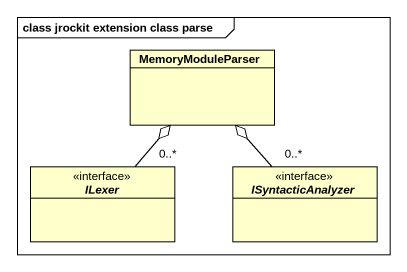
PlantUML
@startuml
mainframe class jrockit extension class parse
hide circle
hide empty members
class MemoryModuleParser
interface ILexer <<interface>>
interface ISyntacticAnalyzer <<interface>>
ILexer "0..*" -up-o MemoryModuleParser
ISyntacticAnalyzer "0..*" -up-o MemoryModuleParser
@enduml
